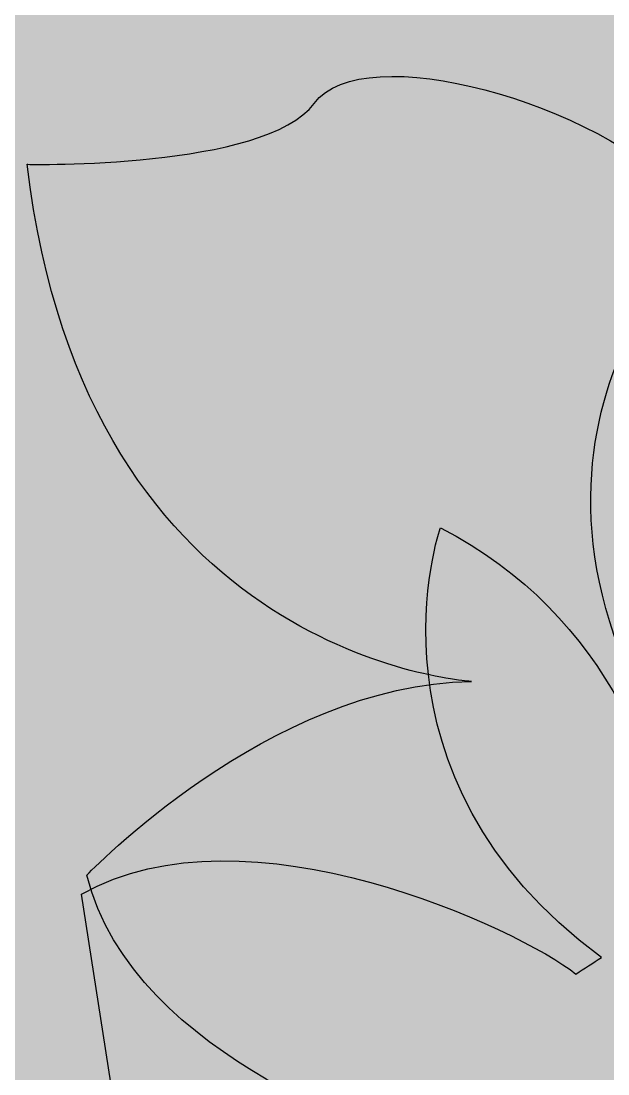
# Model space of a CAD drawing. Header units: inches. Extents: x 102447 to 288095, y 37526 to 105682.
# Drawn here: x 112023.88 to 112044.42, y 85962.26 to 85999.1 of the extents above; entities that cross this region are included whole.
import ezdxf

# ---------------------------------------------------------------- set-up
doc = ezdxf.new("R2010")
doc.units = ezdxf.units.IN
doc.header["$LTSCALE"] = 200
doc.header["$MEASUREMENT"] = 0
doc.layers.add('NEW_TREES', color=7, linetype='Continuous')

msp = doc.modelspace()

# ---------------------------------------------------------------- hatches: boundary and pattern name
h = msp.add_hatch()
h.set_pattern_fill('GRASS', color=3, scale=100)
h.set_pattern_definition([(90, (104411.36, 74460.45), (-70.71068, 70.71068), [18.75, -122.67136]), (45, (104411.36, 74460.45), (-70.7107, 70.7107), [18.75, -81.25]), (135, (104411.36, 74460.45), (-70.7107, -70.7107), [18.75, -81.25])])
h.paths.add_polyline_path([(112371.946, 86941.414, 0.414214), (112290.886, 87022.474), (111897.932, 87023.798), (111897.932, 85218.963), (112290.886, 85218.963, 0.414214), (112371.946, 85300.023), (112371.946, 85574.896)])
h.paths.add_polyline_path([(112371.946, 84739.007, 0.414214), (112290.886, 84820.067), (111897.932, 84820.067), (111897.932, 84804.028), (111897.016, 84804.028), (111897.016, 83962.738), (112290.886, 83962.738, 0.414214), (112371.946, 84043.798)])
h.paths.add_polyline_path([(109278.554, 83417.614), (108069.271, 83417.614, 0.414214), (108019.271, 83367.614), (108019.271, 82980.759), (109278.554, 82980.759)])
h.paths.add_polyline_path([(108257.219, 83344.805), (108693.475, 83344.805), (108693.475, 83053.568), (108257.219, 83053.568)], flags=16)
h.paths.add_polyline_path([(108857.547, 83199.187, -1), (109175.214, 83199.187, -1)], flags=16)
h.paths.add_polyline_path([(108963.556, 83150.644), (109063.694, 83150.644), (109063.694, 83258.818), (108963.556, 83258.818)], flags=8)
h.paths.add_polyline_path([(108411.016, 83150.259), (108511.154, 83150.259), (108511.154, 83258.432), (108411.016, 83258.432)], flags=8)

# ---------------------------------------------------------------- linework, layer by layer
at = {"layer": 'NEW_TREES', "color": 3, "linetype": 'Continuous'}
msp.add_line((112027.553, 85958.54), (112025.995, 85968.553), dxfattribs=at)
for points in [[(112034.143, 85996.216), (112035.848, 85998.534), (112044.026, 85996.267), (112047.181, 85992.894)], [(112024.103, 85994.086), (112024.103, 85994.086), (112032.433, 85993.909), (112034.143, 85996.216)], [(112039.642, 85975.994), (112039.642, 85975.994), (112026.113, 85976.749), (112024.103, 85994.086)], [(112047.697, 85971.936), (112039.096, 85983.617), (112047.49, 85991.459), (112047.49, 85991.459)], [(112044.193, 85966.341), (112035.558, 85972.707), (112038.556, 85981.365), (112038.556, 85981.365)], [(112038.556, 85981.365), (112044.532, 85978.327), (112046.488, 85972.423), (112047.122, 85968.178)], [(112026.191, 85969.222), (112026.191, 85969.222), (112032.546, 85975.902), (112039.642, 85975.994)], [(112025.995, 85968.553), (112031.769, 85971.829), (112041.337, 85967.325), (112043.303, 85965.758)], [(112037.568, 85959.814), (112037.568, 85959.814), (112027.739, 85962.725), (112026.191, 85969.222)], [(112043.303, 85965.758), (112043.598, 85965.951), (112043.893, 85966.144), (112044.193, 85966.341)]]:
    msp.add_open_spline(points, degree=3, dxfattribs=at)

doc.saveas('drawing.dxf')
